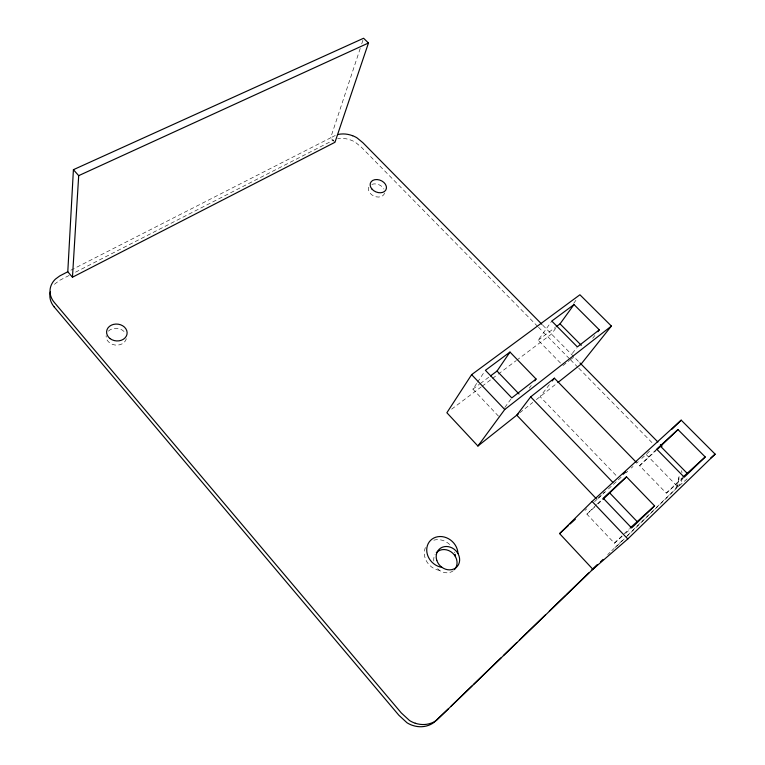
<?xml version="1.0" encoding="UTF-8"?>
<svg xmlns="http://www.w3.org/2000/svg" width="765" height="765" viewBox="0 0 765 765"><rect width="100%" height="100%" fill="white"/><g stroke="black" fill="none" stroke-linecap="round" stroke-linejoin="round"><path stroke-width="0.57" stroke-dasharray="3.83 2.87" d="M678.785 479.932L679.081 476.499M360.229 48.434L330.633 137.843L69.921 270.686M361.73 43.911L363.595 38.25M676.547 487.707L677.522 485.632A22.596 17.126 44.2 0 0 678.287 474.816M677.532 485.632L674.261 490.202L627.482 535.471M498.455 416.122L472.894 389.117L476.853 383.179M477.503 382.184L484.761 371.293M560.477 363.031L538.149 340.243L551.785 321.061M555.667 328.309L551.508 334.066L517.264 359.808M573.683 303.399L577.145 298.608M504.776 407.487L511.097 398.861M529.198 388.218L531.264 385.455M572.316 353.44L576.638 347.836M549.385 384.642L540.1 396.643L616.944 476.337M592.674 338.293L594.883 335.472M677.761 487.114L681.032 482.533A22.711 17.174 44.1 0 0 682.217 477.809M598.651 497.776L604.455 492.067M621.113 477.245L608.213 489.16M646.98 453.655L649.485 451.207M622.146 536.341L614.381 543.188L586.898 514.128L596.69 504.575M597.513 503.781L603.222 498.206M683.403 477.962L666.305 493.148L639.597 465.713L656.666 449.141M607.678 554.635L610.097 552.292M611.704 550.733L614.085 548.428M614.878 547.663L624.345 538.503M616.638 546.287L677.933 486.951L688.557 477.57M614.381 543.188L629.442 528.672M666.305 493.148L682.055 477.962M586.898 514.128L594.548 507.109M597.943 503.982L602.189 500.081M639.597 465.713L656.255 450.413M584.948 510.427L586.698 508.83M594.568 501.639L597.188 499.239M597.857 498.617L607.678 489.648M626.038 472.856L627.788 471.259M631.288 468.065L633.028 466.459M636.528 463.265L638.278 461.668M641.778 458.465L644.398 456.074M625.598 533.301L630.781 528.739M519.751 412.804L532.765 402.466M536.37 399.607L556.939 383.275M562.954 365.565L569.533 360.401M570.48 359.665L574.238 356.72M451.627 409.17L481.118 386.994M482.074 386.277L491.579 379.124M492.536 378.407L497.288 374.831M498.245 374.114L516.318 360.525M472.894 389.117L479.397 384.25M480.324 383.561L489.61 376.6M538.149 340.243L555.275 327.42M69.146 275.448L59.498 280.439L55.204 283.633A24.595 19.546 4.9 0 0 53.665 285.307M75.515 272.187L333.798 139.957M335.3 135.482L330.633 137.843L334.974 142.28M542.758 325.192L578.636 361.587M537.661 326.426L361.262 147.119L355.314 142.242A19.326 13.952 21.3 0 0 352.569 140.808A20.521 14.822 21.3 0 0 351.106 140.196A20.1 14.516 21.3 0 0 339.249 138.522A19.441 14.038 21.3 0 0 337.681 138.752M538.484 327.257L569.724 359.014M570.547 359.846L577.948 367.372M578.77 368.214L652.918 443.566M646.148 454.467L677.933 486.951M681.51 470.638A22.711 17.174 44.1 0 1 681.988 472.722M453.291 570.738A12.412 10.853 44.4 0 1 436.911 567.984M433.812 561.08A12.412 10.853 44.4 0 1 435.18 554.233M439.473 570.355A16.495 14.449 43.6 0 1 425.656 546.994M433.803 540.186A16.495 14.449 43.6 0 1 449.83 544.613M454.592 552.043A16.495 14.449 43.6 0 1 454.812 552.789M126.349 338.713A10.251 8.405 6.3 0 1 114.922 345.015A10.251 8.405 6.3 0 1 106.125 335.701M108.324 331.188A10.251 8.405 6.3 0 1 125.297 333.024M384.575 193A8.444 6.216 23.1 0 1 374.047 196.136A8.444 6.216 23.1 0 1 369.246 186.335M371.867 184.365A8.444 6.216 23.1 0 1 383.954 189.06"/><path stroke-width="1.15" d="M67.789 271.766L73.411 169.687L363.595 38.25L368.462 43.012L334.974 142.28L72.465 277.217L67.789 271.766L59.699 275.955L55.386 279.149A24.729 19.613 5 0 0 54.392 302.538L401.29 712.932L409.495 720.506A26.641 24.021 62.1 0 0 413.263 722.476A28.238 25.455 61.9 0 0 415.252 723.231M72.465 277.217L78.69 175.644L73.411 169.687M557.867 382.538L581.104 364.083L611.388 326.062L579.918 294.774L471.623 374.649L446.875 412.746L477.915 446.024L518.641 413.683M490.537 375.911L497.04 371.044L509.987 352.072L536.083 379.019L534.706 380.855M556.231 326.703L560.037 323.853L574.008 304.575L599.301 329.839L597.828 331.723M477.915 446.024L504.747 409.505L611.388 326.062M636.317 462.318L554.386 378.187L530.661 396.882L516.777 415.166L596.184 498.551M552.244 380.951L554.386 378.187M559.598 533.607L592.12 501.438L681.194 420.157L715.141 454.142L627.788 538.962L592.875 569.284L559.598 533.607L568.338 525.612M672.014 429.146L681.194 420.157M603.04 499.306L626.497 476.834L654.563 505.866L631.641 527.974L603.222 498.206L626.497 476.834M657.125 449.6L677.962 429.586L705.225 456.973L684.264 477.207L656.666 449.141L677.962 429.586M448.347 708.839L433.946 722.456A26.622 24.021 62.5 0 1 428.476 725.373A27.502 24.824 62.4 0 1 412.708 725.44A28.056 25.331 62.3 0 1 410.719 724.694A26.469 23.897 62.5 0 1 406.98 722.743L398.833 715.208L54.2 306.947M451.168 706.105L471.986 685.956M473.344 684.637L500.97 657.9M503.389 655.567L516.91 642.476M519.445 640.028L527.047 632.665M527.879 631.861L545.225 615.07M549.289 611.139L565.297 595.648M566.09 594.883L588.887 572.822M591.374 570.413L597.13 564.838M597.149 565.153L436.614 720.238A26.785 24.145 62 0 1 431.116 723.174A27.674 24.949 61.9 0 1 415.252 723.221M600.525 561.873L603.078 559.406M630.284 527.86L654.563 505.866M682.887 477.169L705.225 456.973M623.188 474.31L625.808 471.909M570.088 524.015L575.337 519.225M710.704 458.053L715.141 454.142M536.083 379.019L511.795 397.905L485.421 370.308L509.987 352.072M599.301 329.839L577.365 346.908L551.785 321.061L574.008 304.575M78.69 175.644L368.462 43.012M560.037 323.853L581.304 345.311M541.936 324.35L362.887 142.711L356.911 137.805A19.421 13.971 21.3 0 0 354.147 136.361A20.626 14.851 21.3 0 0 352.675 135.749M579.975 362.945L657.89 441.988M660.386 444.513L662.05 446.196M660.635 446.378L687.027 473.172M530.661 396.882L612.746 482.246M497.04 371.044L519.062 394.004M609.829 493.062L636.977 521.405M471.623 374.649L504.747 409.505M592.12 501.438L627.788 538.962M337.786 134.611A19.536 14.057 21.3 0 1 340.769 134.057A20.196 14.535 21.3 0 1 352.675 135.759M54.21 306.947A24.595 19.546 4.9 0 1 50.308 291.924M441.979 567.381A16.601 14.506 43.4 0 1 426.717 549.911A16.601 14.506 43.4 0 1 442.113 536.628A16.601 14.506 43.4 0 1 457.986 553.583M436.308 552.732A12.412 10.863 44.6 0 1 452.737 553.181A12.412 10.863 44.6 0 1 454.467 569.657M455.165 554.3A16.495 14.449 43.6 0 1 455.414 556.595M436.777 560.324A12.489 10.892 44.2 0 0 456.686 567.066A12.489 10.892 44.2 0 0 450.289 547.157A12.489 10.892 44.2 0 0 436.777 560.324M110.093 338.618A10.308 8.434 6.4 0 0 126.942 334.496A10.308 8.434 6.4 0 0 113.526 324.389A10.308 8.434 6.4 0 0 110.093 338.618M371.886 189.003A8.482 6.225 23.1 0 0 385.895 189.902A8.482 6.225 23.1 0 0 377.116 179.555A8.482 6.225 23.1 0 0 371.886 189.003"/></g></svg>
